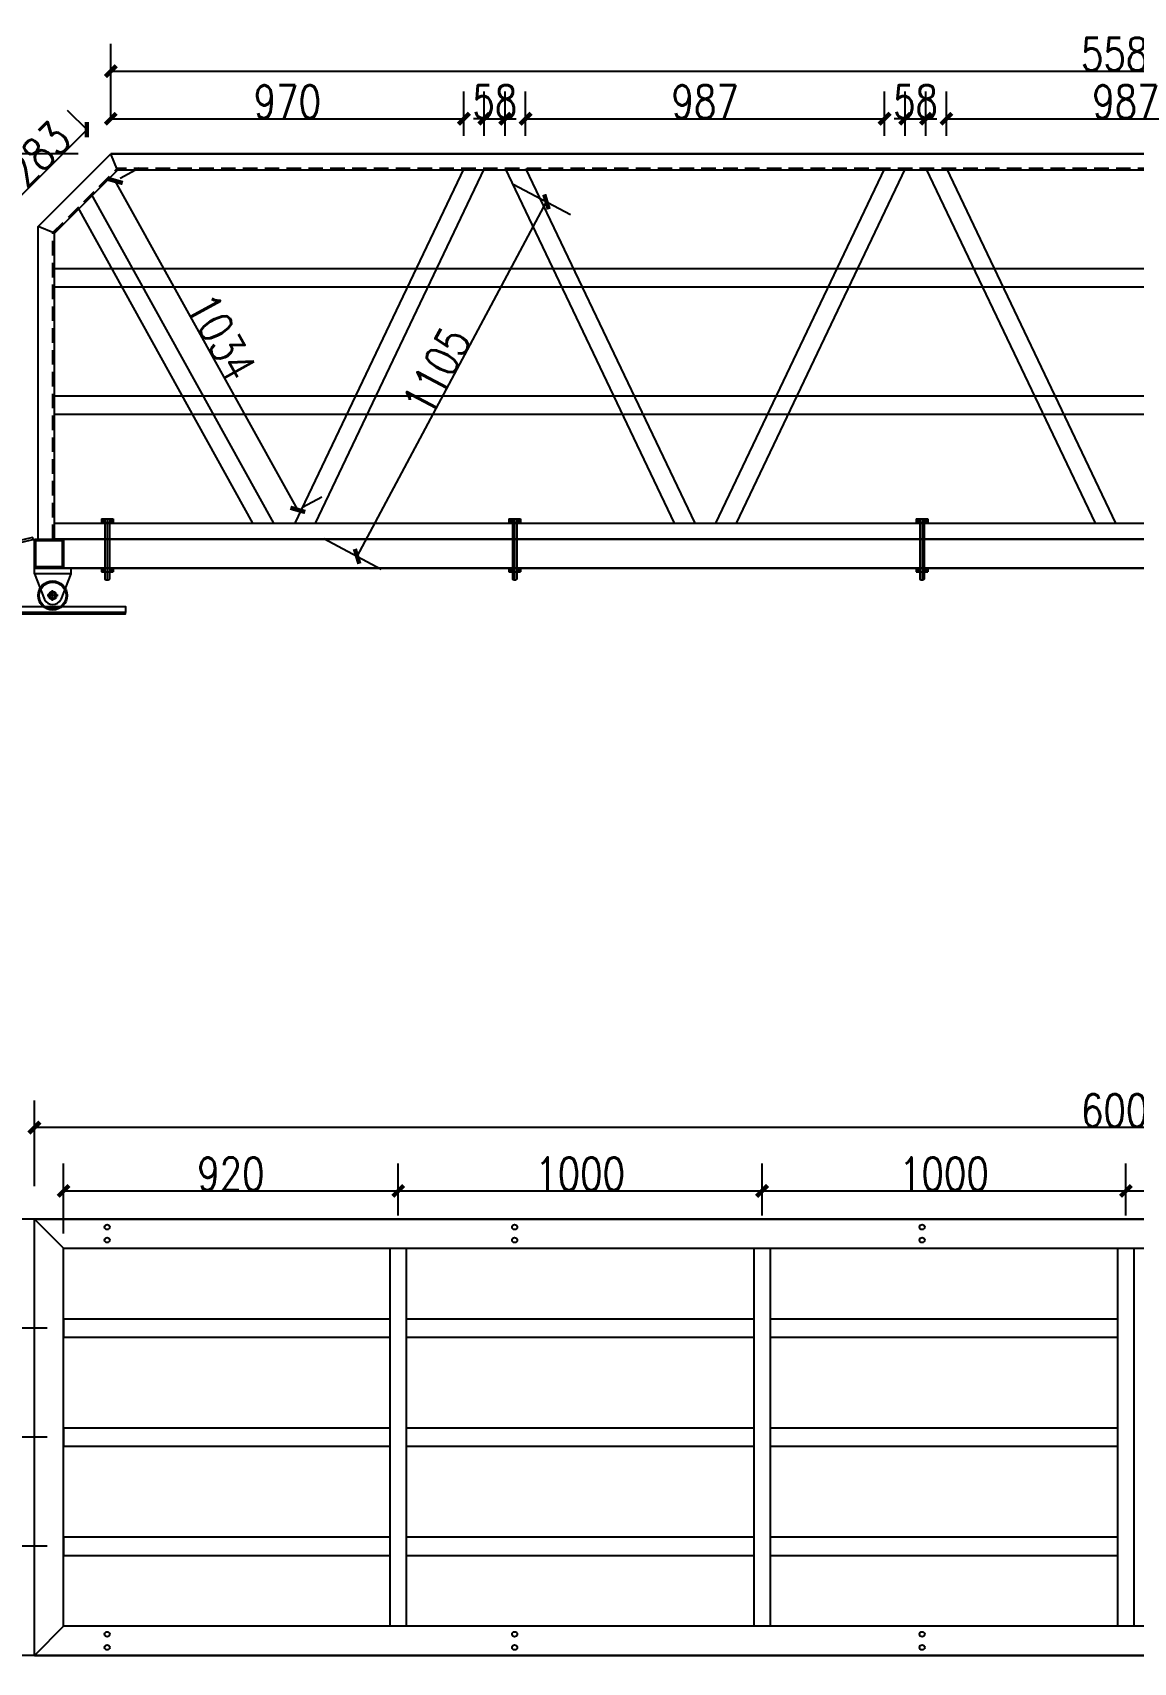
# Model space of a CAD drawing. Header units: millimetres. Extents: x 20612 to 158249, y -13511 to 156976.
# Drawn here: x 146718 to 149743, y 42519 to 47001 of the extents above; entities that cross this region are included whole.
import ezdxf

# ---------------------------------------------------------------- set-up
doc = ezdxf.new("R2010")
doc.units = ezdxf.units.MM
doc.header["$LTSCALE"] = 10
doc.linetypes.add('BLTA11-LD-L-4001_Plot Plan for Seawater Intake System_20140729$0$key plan$0${ Wide Dash }', pattern=[12, 4, -2, 4, -2])
doc.linetypes.add('CENTER2', pattern=[28.575, 19.05, -3.175, 3.175, -3.175])
doc.layers.add('W-STEEL_FRAME钢架', color=3, linetype='Continuous')
doc.styles.get("Standard").update_dxf_attribs({"font": 'simplex.shx', "width": 0.8, "bigfont": 'hztxt.shx'})
doc.styles.add('STANDARD_T3', font='simplex.shx', dxfattribs={"width": 0.7, "bigfont": 'hztxt.shx'})
doc.dimstyles.new('W&&15', dxfattribs={"dimtxt": 52.5, "dimasz": 15, "dimexe": 37.5, "dimexo": 45, "dimgap": 15, "dimtad": 1, "dimdec": 0, "dimzin": 0, "dimdsep": 46, "dimtxsty": 'STANDARD_T3', "dimcen": 0.09, "dimclrd": 1, "dimclre": 1, "dimclrt": 7, "dimazin": 2, "dimtfac": 1, "dimtdec": 0, "dimtix": 1, "dimtmove": 2, "dimatfit": 3, "dimfxl": 100, "dimtolj": 1, "dimtzin": 0, "dimarcsym": 0})
doc.dimstyles.new('W__30', dxfattribs={"dimtxt": 90, "dimasz": 30, "dimexe": 75, "dimexo": 90, "dimgap": 2, "dimtad": 1, "dimdec": 0, "dimzin": 0, "dimdsep": 46, "dimtxsty": 'Standard', "dimblk": 'ARCHTICK', "dimcen": 0.09, "dimclrd": 1, "dimclre": 1, "dimclrt": 2, "dimadec": 0, "dimazin": 0, "dimtfac": 1, "dimtdec": 0, "dimtix": 1, "dimtmove": 2, "dimatfit": 3, "dimldrblk": 'ARCHTICK', "dimfxl": 1, "dimtolj": 1, "dimtzin": 0, "dimarcsym": 0})

# ---------------------------------------------------------------- blocks, each defined once
blk = doc.blocks.new('滚轮支架 -left')
for p, q in [((-50, 10), (-22.4, 81)), ((50, 10), (22.4, 81))]:
    blk.add_line(p, q)
at = {"color": 3, "linetype": 'CENTER2'}
for p, q in [((-15, 70), (15, 70)), ((0, 85), (0, 55))]:
    blk.add_line(p, q, dxfattribs=at)
blk.add_lwpolyline([(-50, 10), (50, 10), (50, -5), (-50, -5)], close=True)
blk.add_circle((0, 70), 11)
blk.add_arc((0, 70), 25, 26.1956, 153.8044)
blk = doc.blocks.new('滚轮')
for radius in [40, 37, 9, 8]:
    blk.add_circle((0, 0), radius)
blk = doc.blocks.new('_ArchTick')
at = {"color": 0, "linetype": 'ByBlock', "const_width": 0.4}
blk.add_lwpolyline([(-0.5, -0.5), (0.5, 0.5)], dxfattribs=at)
blk = doc.blocks.new('*D155')
at = {"layer": 'Defpoints', "color": 0, "transparency": 16777216}
for p in [(146591.1, 46468), (146732.8, 46468), (146732.8, 45608)]:
    blk.add_point(p, dxfattribs=at)
at = {"layer": 'W-STEEL_FRAME钢架', "color": 1, "lineweight": -2, "transparency": 16777216}
for p, q in [((146642.8, 46468), (146516.1, 46468)), ((146591.1, 45608), (146591.1, 46468)), ((146642.8, 45608), (146516.1, 45608))]:
    blk.add_line(p, q, dxfattribs=at)
at = {"layer": 'W-STEEL_FRAME钢架', "color": 1, "lineweight": -2, "transparency": 16777216, "xscale": 30, "yscale": 30, "zscale": 30}
for p, rotation in [((146591.1, 46468), 90), ((146591.1, 45608), 270)]:
    blk.add_blockref('_ArchTick', p, dxfattribs=dict(at, rotation=rotation))
at = {"layer": 'W-STEEL_FRAME钢架', "color": 7, "transparency": 16777216, "insert": (146544.1, 46038), "char_height": 90, "attachment_point": 5, "rotation": 90}
blk.add_mtext('\\A1;860', dxfattribs=at)
blk = doc.blocks.new('*D156')
at = {"layer": 'Defpoints', "color": 0, "transparency": 16777216}
for p in [(146867, 46733.9), (146932.8, 46668), (146732.8, 46468)]:
    blk.add_point(p, dxfattribs=at)
at = {"layer": 'W-STEEL_FRAME钢架', "color": 1, "lineweight": -2, "transparency": 16777216}
for p, q in [((146869.2, 46731.7), (146814, 46786.9)), ((146667, 46533.9), (146867, 46733.9)), ((146669.2, 46531.7), (146614, 46586.9))]:
    blk.add_line(p, q, dxfattribs=at)
at = {"layer": 'W-STEEL_FRAME钢架', "color": 1, "lineweight": -2, "transparency": 16777216, "xscale": 30, "yscale": 30, "zscale": 30}
for p, rotation in [((146867, 46733.9), 45), ((146667, 46533.9), 225)]:
    blk.add_blockref('_ArchTick', p, dxfattribs=dict(at, rotation=rotation))
at = {"layer": 'W-STEEL_FRAME钢架', "color": 7, "transparency": 16777216, "insert": (146733.8, 46667.1), "char_height": 90, "attachment_point": 5, "rotation": 45}
blk.add_mtext('\\A1;283', dxfattribs=at)
blk = doc.blocks.new('*D134')
at = {"layer": 'Defpoints', "color": 0, "transparency": 16777216}
for p in [(152512.8, 46895), (146932.8, 46668), (152512.8, 46668)]:
    blk.add_point(p, dxfattribs=at)
at = {"layer": 'W-STEEL_FRAME钢架', "color": 1, "lineweight": -2, "transparency": 16777216}
for p, q in [((146932.8, 46758), (146932.8, 46970)), ((152512.8, 46758), (152512.8, 46970)), ((146932.8, 46895), (152512.8, 46895))]:
    blk.add_line(p, q, dxfattribs=at)
at = {"layer": 'W-STEEL_FRAME钢架', "color": 1, "lineweight": -2, "transparency": 16777216, "xscale": 30, "yscale": 30, "zscale": 30, "rotation": 180}
blk.add_blockref('_ArchTick', (146932.8, 46895), dxfattribs=at)
at = {"layer": 'W-STEEL_FRAME钢架', "color": 1, "lineweight": -2, "transparency": 16777216, "xscale": 30, "yscale": 30, "zscale": 30}
blk.add_blockref('_ArchTick', (152512.8, 46895), dxfattribs=at)
at = {"layer": 'W-STEEL_FRAME钢架', "color": 7, "transparency": 16777216, "insert": (149722.8, 46942), "char_height": 90, "attachment_point": 5}
blk.add_mtext('\\A1;5580', dxfattribs=at)
blk = doc.blocks.new('*D158')
at = {"layer": 'Defpoints', "color": 0, "transparency": 16777216}
for p in [(146932.8, 46668), (146464.8, 45528), (146722.8, 45528)]:
    blk.add_point(p, dxfattribs=at)
at = {"layer": 'W-STEEL_FRAME钢架', "color": 1, "lineweight": -2, "transparency": 16777216}
for p, q in [((146842.8, 46668), (146389.8, 46668)), ((146464.8, 46668), (146464.8, 45528)), ((146632.8, 45528), (146389.8, 45528))]:
    blk.add_line(p, q, dxfattribs=at)
at = {"layer": 'W-STEEL_FRAME钢架', "color": 1, "lineweight": -2, "transparency": 16777216, "xscale": 30, "yscale": 30, "zscale": 30}
for p, rotation in [((146464.8, 46668), 90), ((146464.8, 45528), 270)]:
    blk.add_blockref('_ArchTick', p, dxfattribs=dict(at, rotation=rotation))
at = {"layer": 'W-STEEL_FRAME钢架', "color": 7, "transparency": 16777216, "insert": (146417.8, 46098), "char_height": 90, "attachment_point": 5, "rotation": 90}
blk.add_mtext('\\A1;1140', dxfattribs=at)
blk = doc.blocks.new('*D166')
at = {"layer": 'Defpoints', "color": 0, "transparency": 16777216}
for p in [(147903.3, 46764.2), (146932.8, 46668), (147903.3, 46627)]:
    blk.add_point(p, dxfattribs=at)
at = {"layer": 'W-STEEL_FRAME钢架', "color": 1, "lineweight": -2, "transparency": 16777216}
for p, q in [((146932.8, 46758), (146932.8, 46839.2)), ((147903.3, 46717), (147903.3, 46839.2)), ((146932.8, 46764.2), (147903.3, 46764.2))]:
    blk.add_line(p, q, dxfattribs=at)
at = {"layer": 'W-STEEL_FRAME钢架', "color": 1, "lineweight": -2, "transparency": 16777216, "xscale": 30, "yscale": 30, "zscale": 30, "rotation": 180}
blk.add_blockref('_ArchTick', (146932.8, 46764.2), dxfattribs=at)
at = {"layer": 'W-STEEL_FRAME钢架', "color": 1, "lineweight": -2, "transparency": 16777216, "xscale": 30, "yscale": 30, "zscale": 30}
blk.add_blockref('_ArchTick', (147903.3, 46764.2), dxfattribs=at)
at = {"layer": 'W-STEEL_FRAME钢架', "color": 7, "transparency": 16777216, "insert": (147418.1, 46811.2), "char_height": 90, "attachment_point": 5}
blk.add_mtext('\\A1;970', dxfattribs=at)
blk = doc.blocks.new('*D142')
at = {"layer": 'Defpoints', "color": 0, "transparency": 16777216}
for p in [(148016.9, 46764.2), (147959.4, 46627), (148016.9, 46627)]:
    blk.add_point(p, dxfattribs=at)
at = {"layer": 'W-STEEL_FRAME钢架', "color": 1, "lineweight": -2, "transparency": 16777216}
for p, q in [((147959.4, 46717), (147959.4, 46839.2)), ((148016.9, 46717), (148016.9, 46839.2)), ((147959.4, 46764.2), (147929.4, 46764.2)), ((147959.4, 46764.2), (148016.9, 46764.2)), ((148016.9, 46764.2), (148046.9, 46764.2))]:
    blk.add_line(p, q, dxfattribs=at)
at = {"layer": 'W-STEEL_FRAME钢架', "color": 1, "lineweight": -2, "transparency": 16777216, "xscale": 30, "yscale": 30, "zscale": 30}
blk.add_blockref('_ArchTick', (147959.4, 46764.2), dxfattribs=at)
at = {"layer": 'W-STEEL_FRAME钢架', "color": 1, "lineweight": -2, "transparency": 16777216, "xscale": 30, "yscale": 30, "zscale": 30, "rotation": 180}
blk.add_blockref('_ArchTick', (148016.9, 46764.2), dxfattribs=at)
at = {"layer": 'W-STEEL_FRAME钢架', "color": 7, "transparency": 16777216, "insert": (147988.2, 46811.2), "char_height": 90, "attachment_point": 5}
blk.add_mtext('\\A1;58', dxfattribs=at)
blk = doc.blocks.new('*D167')
at = {"layer": 'Defpoints', "color": 0, "transparency": 16777216}
for p in [(149059.7, 46764.2), (148073, 46627), (149059.7, 46627)]:
    blk.add_point(p, dxfattribs=at)
at = {"layer": 'W-STEEL_FRAME钢架', "color": 1, "lineweight": -2, "transparency": 16777216}
for p, q in [((148073, 46717), (148073, 46839.2)), ((149059.7, 46717), (149059.7, 46839.2)), ((148073, 46764.2), (149059.7, 46764.2))]:
    blk.add_line(p, q, dxfattribs=at)
at = {"layer": 'W-STEEL_FRAME钢架', "color": 1, "lineweight": -2, "transparency": 16777216, "xscale": 30, "yscale": 30, "zscale": 30, "rotation": 180}
blk.add_blockref('_ArchTick', (148073, 46764.2), dxfattribs=at)
at = {"layer": 'W-STEEL_FRAME钢架', "color": 1, "lineweight": -2, "transparency": 16777216, "xscale": 30, "yscale": 30, "zscale": 30}
blk.add_blockref('_ArchTick', (149059.7, 46764.2), dxfattribs=at)
at = {"layer": 'W-STEEL_FRAME钢架', "color": 7, "transparency": 16777216, "insert": (148566.4, 46811.2), "char_height": 90, "attachment_point": 5}
blk.add_mtext('\\A1;987', dxfattribs=at)
blk = doc.blocks.new('*D143')
at = {"layer": 'Defpoints', "color": 0, "transparency": 16777216}
for p in [(149173.4, 46764.2), (149115.8, 46627), (149173.4, 46627)]:
    blk.add_point(p, dxfattribs=at)
at = {"layer": 'W-STEEL_FRAME钢架', "color": 1, "lineweight": -2, "transparency": 16777216}
for p, q in [((149115.8, 46717), (149115.8, 46839.2)), ((149173.4, 46717), (149173.4, 46839.2)), ((149115.8, 46764.2), (149085.8, 46764.2)), ((149115.8, 46764.2), (149173.4, 46764.2)), ((149173.4, 46764.2), (149203.4, 46764.2))]:
    blk.add_line(p, q, dxfattribs=at)
at = {"layer": 'W-STEEL_FRAME钢架', "color": 1, "lineweight": -2, "transparency": 16777216, "xscale": 30, "yscale": 30, "zscale": 30}
blk.add_blockref('_ArchTick', (149115.8, 46764.2), dxfattribs=at)
at = {"layer": 'W-STEEL_FRAME钢架', "color": 1, "lineweight": -2, "transparency": 16777216, "xscale": 30, "yscale": 30, "zscale": 30, "rotation": 180}
blk.add_blockref('_ArchTick', (149173.4, 46764.2), dxfattribs=at)
at = {"layer": 'W-STEEL_FRAME钢架', "color": 7, "transparency": 16777216, "insert": (149144.6, 46811.2), "char_height": 90, "attachment_point": 5}
blk.add_mtext('\\A1;58', dxfattribs=at)
blk = doc.blocks.new('*D168')
at = {"layer": 'Defpoints', "color": 0, "transparency": 16777216}
for p in [(150216.2, 46764.2), (149229.5, 46627), (150216.2, 46627)]:
    blk.add_point(p, dxfattribs=at)
at = {"layer": 'W-STEEL_FRAME钢架', "color": 1, "lineweight": -2, "transparency": 16777216}
for p, q in [((149229.5, 46717), (149229.5, 46839.2)), ((150216.2, 46717), (150216.2, 46839.2)), ((149229.5, 46764.2), (150216.2, 46764.2))]:
    blk.add_line(p, q, dxfattribs=at)
at = {"layer": 'W-STEEL_FRAME钢架', "color": 1, "lineweight": -2, "transparency": 16777216, "xscale": 30, "yscale": 30, "zscale": 30, "rotation": 180}
blk.add_blockref('_ArchTick', (149229.5, 46764.2), dxfattribs=at)
at = {"layer": 'W-STEEL_FRAME钢架', "color": 1, "lineweight": -2, "transparency": 16777216, "xscale": 30, "yscale": 30, "zscale": 30}
blk.add_blockref('_ArchTick', (150216.2, 46764.2), dxfattribs=at)
at = {"layer": 'W-STEEL_FRAME钢架', "color": 7, "transparency": 16777216, "insert": (149722.8, 46811.2), "char_height": 90, "attachment_point": 5}
blk.add_mtext('\\A1;987', dxfattribs=at)
blk = doc.blocks.new('*D171')
at = {"layer": 'Defpoints', "color": 0, "transparency": 16777216}
for p in [(146945.2, 46593.1), (146879.5, 46556.7), (147381.1, 45652)]:
    blk.add_point(p, dxfattribs=at)
at = {"layer": 'W-STEEL_FRAME钢架', "color": 1, "lineweight": -2, "transparency": 16777216}
for p, q in [((146958.2, 46600.3), (147010.8, 46629.5)), ((147446.8, 45688.5), (146945.2, 46593.1)), ((147459.8, 45695.7), (147512.4, 45724.8))]:
    blk.add_line(p, q, dxfattribs=at)
at = {"layer": 'W-STEEL_FRAME钢架', "color": 1, "lineweight": -2, "transparency": 16777216, "xscale": 30, "yscale": 30, "zscale": 30}
for p, rotation in [((146945.2, 46593.1), 119.0063478022561), ((147446.8, 45688.5), 299.0063478022561)]:
    blk.add_blockref('_ArchTick', p, dxfattribs=dict(at, rotation=rotation))
at = {"layer": 'W-STEEL_FRAME钢架', "color": 7, "transparency": 16777216, "insert": (147237.2, 46163.6), "char_height": 90, "attachment_point": 5, "rotation": 299.0063}
blk.add_mtext('\\A1;1034', dxfattribs=at)
blk = doc.blocks.new('*D172')
at = {"layer": 'Defpoints', "color": 0, "transparency": 16777216}
for p in [(147959.4, 46627), (148130.3, 46535.7), (147438.7, 45652)]:
    blk.add_point(p, dxfattribs=at)
at = {"layer": 'W-STEEL_FRAME钢架', "color": 1, "lineweight": -2, "transparency": 16777216}
for p, q in [((148038.7, 46584.6), (148196.5, 46500.4)), ((147609.7, 45560.7), (148130.3, 46535.7)), ((147518.1, 45609.6), (147675.8, 45525.4))]:
    blk.add_line(p, q, dxfattribs=at)
at = {"layer": 'W-STEEL_FRAME钢架', "color": 1, "lineweight": -2, "transparency": 16777216, "xscale": 30, "yscale": 30, "zscale": 30}
for p, rotation in [((148130.3, 46535.7), 61.89816093349705), ((147609.7, 45560.7), 241.8981609334971)]:
    blk.add_blockref('_ArchTick', p, dxfattribs=dict(at, rotation=rotation))
at = {"layer": 'W-STEEL_FRAME钢架', "color": 7, "transparency": 16777216, "insert": (147828.5, 46070.4), "char_height": 90, "attachment_point": 5, "rotation": 61.8982}
blk.add_mtext('\\A1;1105', dxfattribs=at)
blk = doc.blocks.new('*D149')
at = {"layer": 'Defpoints', "color": 0, "transparency": 16777216}
for p in [(147722.8, 43815.7), (147722.8, 43658.4), (146802.8, 43608.4)]:
    blk.add_point(p, dxfattribs=at)
at = {"layer": 'W-STEEL_FRAME钢架', "color": 1, "lineweight": -2, "transparency": 16777216}
for p, q in [((146802.8, 43698.4), (146802.8, 43890.7)), ((147722.8, 43748.4), (147722.8, 43890.7)), ((146802.8, 43815.7), (147722.8, 43815.7))]:
    blk.add_line(p, q, dxfattribs=at)
at = {"layer": 'W-STEEL_FRAME钢架', "color": 1, "lineweight": -2, "transparency": 16777216, "xscale": 30, "yscale": 30, "zscale": 30, "rotation": 180}
blk.add_blockref('_ArchTick', (146802.8, 43815.7), dxfattribs=at)
at = {"layer": 'W-STEEL_FRAME钢架', "color": 1, "lineweight": -2, "transparency": 16777216, "xscale": 30, "yscale": 30, "zscale": 30}
blk.add_blockref('_ArchTick', (147722.8, 43815.7), dxfattribs=at)
at = {"layer": 'W-STEEL_FRAME钢架', "color": 7, "transparency": 16777216, "insert": (147262.8, 43862.7), "char_height": 90, "attachment_point": 5}
blk.add_mtext('\\A1;920', dxfattribs=at)
blk = doc.blocks.new('*D150')
at = {"layer": 'Defpoints', "color": 0, "transparency": 16777216}
for p in [(148722.8, 43815.7), (147722.8, 43658.4), (148722.8, 43658.4)]:
    blk.add_point(p, dxfattribs=at)
at = {"layer": 'W-STEEL_FRAME钢架', "color": 1, "lineweight": -2, "transparency": 16777216}
for p, q in [((147722.8, 43748.4), (147722.8, 43890.7)), ((148722.8, 43748.4), (148722.8, 43890.7)), ((147722.8, 43815.7), (148722.8, 43815.7))]:
    blk.add_line(p, q, dxfattribs=at)
at = {"layer": 'W-STEEL_FRAME钢架', "color": 1, "lineweight": -2, "transparency": 16777216, "xscale": 30, "yscale": 30, "zscale": 30, "rotation": 180}
blk.add_blockref('_ArchTick', (147722.8, 43815.7), dxfattribs=at)
at = {"layer": 'W-STEEL_FRAME钢架', "color": 1, "lineweight": -2, "transparency": 16777216, "xscale": 30, "yscale": 30, "zscale": 30}
blk.add_blockref('_ArchTick', (148722.8, 43815.7), dxfattribs=at)
at = {"layer": 'W-STEEL_FRAME钢架', "color": 7, "transparency": 16777216, "insert": (148222.8, 43862.7), "char_height": 90, "attachment_point": 5}
blk.add_mtext('\\A1;1000', dxfattribs=at)
blk = doc.blocks.new('*D151')
at = {"layer": 'Defpoints', "color": 0, "transparency": 16777216}
for p in [(149722.8, 43815.7), (148722.8, 43658.4), (149722.8, 43658.4)]:
    blk.add_point(p, dxfattribs=at)
at = {"layer": 'W-STEEL_FRAME钢架', "color": 1, "lineweight": -2, "transparency": 16777216}
for p, q in [((148722.8, 43748.4), (148722.8, 43890.7)), ((149722.8, 43748.4), (149722.8, 43890.7)), ((148722.8, 43815.7), (149722.8, 43815.7))]:
    blk.add_line(p, q, dxfattribs=at)
at = {"layer": 'W-STEEL_FRAME钢架', "color": 1, "lineweight": -2, "transparency": 16777216, "xscale": 30, "yscale": 30, "zscale": 30, "rotation": 180}
blk.add_blockref('_ArchTick', (148722.8, 43815.7), dxfattribs=at)
at = {"layer": 'W-STEEL_FRAME钢架', "color": 1, "lineweight": -2, "transparency": 16777216, "xscale": 30, "yscale": 30, "zscale": 30}
blk.add_blockref('_ArchTick', (149722.8, 43815.7), dxfattribs=at)
at = {"layer": 'W-STEEL_FRAME钢架', "color": 7, "transparency": 16777216, "insert": (149222.8, 43862.7), "char_height": 90, "attachment_point": 5}
blk.add_mtext('\\A1;1000', dxfattribs=at)
blk = doc.blocks.new('*D152')
at = {"layer": 'Defpoints', "color": 0, "transparency": 16777216}
for p in [(150722.8, 43815.7), (149722.8, 43658.4), (150722.8, 43658.4)]:
    blk.add_point(p, dxfattribs=at)
at = {"layer": 'W-STEEL_FRAME钢架', "color": 1, "lineweight": -2, "transparency": 16777216}
for p, q in [((149722.8, 43748.4), (149722.8, 43890.7)), ((150722.8, 43748.4), (150722.8, 43890.7)), ((149722.8, 43815.7), (150722.8, 43815.7))]:
    blk.add_line(p, q, dxfattribs=at)
at = {"layer": 'W-STEEL_FRAME钢架', "color": 1, "lineweight": -2, "transparency": 16777216, "xscale": 30, "yscale": 30, "zscale": 30, "rotation": 180}
blk.add_blockref('_ArchTick', (149722.8, 43815.7), dxfattribs=at)
at = {"layer": 'W-STEEL_FRAME钢架', "color": 1, "lineweight": -2, "transparency": 16777216, "xscale": 30, "yscale": 30, "zscale": 30}
blk.add_blockref('_ArchTick', (150722.8, 43815.7), dxfattribs=at)
at = {"layer": 'W-STEEL_FRAME钢架', "color": 7, "transparency": 16777216, "insert": (150222.8, 43862.7), "char_height": 90, "attachment_point": 5}
blk.add_mtext('\\A1;1000', dxfattribs=at)
blk = doc.blocks.new('*D173')
at = {"layer": 'Defpoints', "color": 0, "transparency": 16777216}
for p in [(146722.8, 43989.8), (146722.8, 43738.4), (152722.8, 43738.4)]:
    blk.add_point(p, dxfattribs=at)
at = {"layer": 'W-STEEL_FRAME钢架', "color": 1, "lineweight": -2, "transparency": 16777216}
for p, q in [((146722.8, 43828.4), (146722.8, 44064.8)), ((152722.8, 43828.4), (152722.8, 44064.8)), ((152722.8, 43989.8), (146722.8, 43989.8))]:
    blk.add_line(p, q, dxfattribs=at)
at = {"layer": 'W-STEEL_FRAME钢架', "color": 1, "lineweight": -2, "transparency": 16777216, "xscale": 30, "yscale": 30, "zscale": 30, "rotation": 180}
blk.add_blockref('_ArchTick', (146722.8, 43989.8), dxfattribs=at)
at = {"layer": 'W-STEEL_FRAME钢架', "color": 1, "lineweight": -2, "transparency": 16777216, "xscale": 30, "yscale": 30, "zscale": 30}
blk.add_blockref('_ArchTick', (152722.8, 43989.8), dxfattribs=at)
at = {"layer": 'W-STEEL_FRAME钢架', "color": 7, "transparency": 16777216, "insert": (149722.8, 44036.8), "char_height": 90, "attachment_point": 5}
blk.add_mtext('\\A1;6000', dxfattribs=at)
blk = doc.blocks.new('*D159')
at = {"color": 1, "lineweight": -2, "transparency": 16777216}
for p, q in [((146757.8, 43738.4), (146572.3, 43738.4)), ((146609.8, 43723.4), (146609.8, 43453.4)), ((146757.8, 43438.4), (146572.3, 43438.4))]:
    blk.add_line(p, q, dxfattribs=at)
at = {"color": 1, "transparency": 16777216}
for points in [[(146607.3, 43723.4), (146612.3, 43723.4), (146609.8, 43738.4)], [(146607.3, 43453.4), (146612.3, 43453.4), (146609.8, 43438.4)]]:
    blk.add_solid(points, dxfattribs=at)
at = {"layer": 'Defpoints', "color": 0, "transparency": 16777216}
for p in [(146802.8, 43738.4), (146609.8, 43438.4), (146802.8, 43438.4)]:
    blk.add_point(p, dxfattribs=at)
at = {"color": 7, "transparency": 16777216, "insert": (146568.5, 43588.4), "char_height": 52.5, "attachment_point": 5, "rotation": 90, "style": 'STANDARD_T3'}
blk.add_mtext('\\A1;300', dxfattribs=at)
blk = doc.blocks.new('*D160')
at = {"color": 1, "lineweight": -2, "transparency": 16777216}
for p, q in [((146757.8, 43438.4), (146572.3, 43438.4)), ((146609.8, 43423.4), (146609.8, 43153.4)), ((146757.8, 43138.4), (146572.3, 43138.4))]:
    blk.add_line(p, q, dxfattribs=at)
at = {"color": 1, "transparency": 16777216}
for points in [[(146607.3, 43423.4), (146612.3, 43423.4), (146609.8, 43438.4)], [(146607.3, 43153.4), (146612.3, 43153.4), (146609.8, 43138.4)]]:
    blk.add_solid(points, dxfattribs=at)
at = {"layer": 'Defpoints', "color": 0, "transparency": 16777216}
for p in [(146802.8, 43438.4), (146609.8, 43138.4), (146802.8, 43138.4)]:
    blk.add_point(p, dxfattribs=at)
at = {"color": 7, "transparency": 16777216, "insert": (146568.5, 43288.4), "char_height": 52.5, "attachment_point": 5, "rotation": 90, "style": 'STANDARD_T3'}
blk.add_mtext('\\A1;300', dxfattribs=at)
blk = doc.blocks.new('*D136')
at = {"color": 1, "lineweight": -2, "transparency": 16777216}
for p, q in [((146757.8, 42838.4), (146572.3, 42838.4)), ((146609.8, 42823.4), (146609.8, 42553.4)), ((146757.8, 42538.4), (146572.3, 42538.4))]:
    blk.add_line(p, q, dxfattribs=at)
at = {"color": 1, "transparency": 16777216}
for points in [[(146607.3, 42823.4), (146612.3, 42823.4), (146609.8, 42838.4)], [(146607.3, 42553.4), (146612.3, 42553.4), (146609.8, 42538.4)]]:
    blk.add_solid(points, dxfattribs=at)
at = {"layer": 'Defpoints', "color": 0, "transparency": 16777216}
for p in [(146802.8, 42838.4), (146609.8, 42538.4), (146802.8, 42538.4)]:
    blk.add_point(p, dxfattribs=at)
at = {"color": 7, "transparency": 16777216, "insert": (146568.5, 42688.4), "char_height": 52.5, "attachment_point": 5, "rotation": 90, "style": 'STANDARD_T3'}
blk.add_mtext('\\A1;300', dxfattribs=at)
blk = doc.blocks.new('*D161')
at = {"layer": 'Defpoints', "color": 0, "transparency": 16777216}
for p in [(146722.8, 43738.4), (146458, 42538.4), (146722.8, 42538.4)]:
    blk.add_point(p, dxfattribs=at)
at = {"layer": 'W-STEEL_FRAME钢架', "color": 1, "lineweight": -2, "transparency": 16777216}
for p, q in [((146632.8, 43738.4), (146383, 43738.4)), ((146458, 43738.4), (146458, 42538.4)), ((146632.8, 42538.4), (146383, 42538.4))]:
    blk.add_line(p, q, dxfattribs=at)
at = {"layer": 'W-STEEL_FRAME钢架', "color": 1, "lineweight": -2, "transparency": 16777216, "xscale": 30, "yscale": 30, "zscale": 30}
for p, rotation in [((146458, 43738.4), 90), ((146458, 42538.4), 270)]:
    blk.add_blockref('_ArchTick', p, dxfattribs=dict(at, rotation=rotation))
at = {"layer": 'W-STEEL_FRAME钢架', "color": 7, "transparency": 16777216, "insert": (146411, 43138.4), "char_height": 90, "attachment_point": 5, "rotation": 90}
blk.add_mtext('\\A1;1200', dxfattribs=at)
blk = doc.blocks.new('*U123')
blk.add_lwpolyline([(22, -520), (-22, -520), (-22, 520), (22, 520), (22, -520)])
blk = doc.blocks.new('*U124')
at = {"color": 0, "linetype": 'ByBlock', "lineweight": -2, "transparency": 16777216}
for p in [(0, 0), (1000, 0), (2000, 0), (3000, 0), (4000, 0)]:
    blk.add_blockref('*U123', p, dxfattribs=at)
blk = doc.blocks.new('*U746')
blk.add_lwpolyline([(-449, -25), (449, -25), (449, 25), (-449, 25)], close=True)
blk = doc.blocks.new('*U747')
at = {"color": 0, "linetype": 'ByBlock', "lineweight": -2, "transparency": 16777216}
for p in [(0, 0), (0, -300), (0, -600)]:
    blk.add_blockref('*U746', p, dxfattribs=at)
blk = doc.blocks.new('*D748')
at = {"color": 1, "lineweight": -2, "transparency": 16777216}
for p, q in [((146757.8, 43138.4), (146572.3, 43138.4)), ((146609.8, 43123.4), (146609.8, 42853.4)), ((146757.8, 42838.4), (146572.3, 42838.4))]:
    blk.add_line(p, q, dxfattribs=at)
at = {"color": 1, "transparency": 16777216}
for points in [[(146607.3, 43123.4), (146612.3, 43123.4), (146609.8, 43138.4)], [(146607.3, 42853.4), (146612.3, 42853.4), (146609.8, 42838.4)]]:
    blk.add_solid(points, dxfattribs=at)
at = {"layer": 'Defpoints', "color": 0, "transparency": 16777216}
for p in [(146802.8, 43138.4), (146609.8, 42838.4), (146802.8, 42838.4)]:
    blk.add_point(p, dxfattribs=at)
at = {"color": 7, "transparency": 16777216, "insert": (146568.5, 42988.4), "char_height": 52.5, "attachment_point": 5, "rotation": 90, "style": 'STANDARD_T3'}
blk.add_mtext('\\A1;300', dxfattribs=at)
blk = doc.blocks.new('*U749')
blk.add_lwpolyline([(-478, -25), (478, -25), (478, 25), (-478, 25)], close=True)
blk = doc.blocks.new('*U750')
at = {"color": 0, "linetype": 'ByBlock', "lineweight": -2, "transparency": 16777216}
for p in [(0, 0), (0, -300), (0, -600)]:
    blk.add_blockref('*U749', p, dxfattribs=at)
blk = doc.blocks.new('*U751')
blk.add_lwpolyline([(-478, -25), (478, -25), (478, 25), (-478, 25)], close=True)
blk = doc.blocks.new('*U752')
at = {"color": 0, "linetype": 'ByBlock', "lineweight": -2, "transparency": 16777216}
for p in [(0, 0), (0, -300), (0, -600)]:
    blk.add_blockref('*U751', p, dxfattribs=at)

msp = doc.modelspace()

# ---------------------------------------------------------------- linework, layer by layer
at = {"color": 4}
for p, q in [((146732.8, 46468), (146932.8, 46668)), ((146932.8, 46668), (152512.8, 46668)), ((152512.8, 46668), (146932.8, 46668)), ((146951.5, 46623), (146932.8, 46668)), ((146777.8, 46449.4), (146951.5, 46623)), ((152494.2, 46623), (146951.5, 46623)), ((146732.8, 45608), (146732.8, 46468)), ((146777.8, 46449.4), (146732.8, 46468)), ((146777.8, 45608), (146777.8, 46449.4))]:
    msp.add_line(p, q, dxfattribs=at)
at = {"color": 8, "linetype": 'BLTA11-LD-L-4001_Plot Plan for Seawater Intake System_20140729$0$key plan$0${ Wide Dash }'}
for p, q in [((146773.8, 46451), (146949.8, 46627)), ((152495.9, 46627), (146949.8, 46627)), ((146773.8, 45608), (146773.8, 46451))]:
    msp.add_line(p, q, dxfattribs=at)
at = {"color": 0}
for p, q in [((147903.3, 46627), (147438.7, 45652)), ((147959.4, 46627), (147494.8, 45652)), ((148016.9, 46627), (148481.5, 45652)), ((148073, 46627), (148537.6, 45652)), ((149059.7, 46627), (148595.2, 45652)), ((149115.8, 46627), (148651.3, 45652)), ((149173.4, 46627), (149638, 45652)), ((149229.5, 46627), (149694.1, 45652)), ((147381.1, 45652), (146879.5, 46556.7)), ((147323, 45652), (146843, 46520.2)), ((146778.7, 46352), (152667.8, 46352)), ((146778.7, 46302), (152667.8, 46302)), ((146777.8, 46002), (152667.8, 46002)), ((146777.8, 45952), (152667.8, 45952)), ((147282, 45652), (147326.8, 45652)), ((147406.8, 45652), (147451.3, 45652))]:
    msp.add_line(p, q, dxfattribs=at)
at = {"color": 1}
for p, q in [((146906.8, 45664), (146906.8, 45654)), ((146906.8, 45664), (146938.8, 45664)), ((146906.8, 45654), (146938.8, 45654)), ((146906.8, 45652), (146938.8, 45652)), ((146911.8, 45664), (146911.8, 45654)), ((146916.8, 45664), (146916.8, 45498.4)), ((146922.8, 45664), (146922.8, 45498.4)), ((146928.8, 45664), (146928.8, 45498.4)), ((146933.8, 45664), (146933.8, 45654)), ((146938.8, 45664), (146938.8, 45654)), ((148026.8, 45664), (148026.8, 45654)), ((148026.8, 45664), (148058.8, 45664)), ((148026.8, 45654), (148058.8, 45654)), ((148026.8, 45652), (148058.8, 45652)), ((148031.8, 45664), (148031.8, 45654)), ((148036.8, 45664), (148036.8, 45498.4)), ((148042.8, 45664), (148042.8, 45498.4)), ((148048.8, 45664), (148048.8, 45498.4)), ((148053.8, 45664), (148053.8, 45654)), ((148058.8, 45664), (148058.8, 45654)), ((149146.8, 45664), (149146.8, 45654)), ((149146.8, 45664), (149178.8, 45664)), ((149146.8, 45654), (149178.8, 45654)), ((149146.8, 45652), (149178.8, 45652)), ((149151.8, 45664), (149151.8, 45654)), ((149156.8, 45664), (149156.8, 45498.4)), ((149162.8, 45664), (149162.8, 45498.4)), ((149168.8, 45664), (149168.8, 45498.4)), ((149173.8, 45664), (149173.8, 45654)), ((149178.8, 45664), (149178.8, 45654)), ((146722.8, 45608), (146722.8, 45608)), ((146906.8, 45528), (146906.8, 45518)), ((146906.8, 45528), (146938.8, 45528)), ((146906.8, 45518), (146938.8, 45518)), ((146911.8, 45528), (146911.8, 45518)), ((146919.8, 45495.4), (146916.8, 45498.4)), ((146925.8, 45495.4), (146919.8, 45495.4)), ((146928.8, 45498.4), (146925.8, 45495.4)), ((146933.8, 45528), (146933.8, 45518)), ((146938.8, 45528), (146938.8, 45518)), ((148026.8, 45528), (148026.8, 45518)), ((148026.8, 45528), (148058.8, 45528)), ((148026.8, 45518), (148058.8, 45518)), ((148031.8, 45528), (148031.8, 45518)), ((148039.8, 45495.4), (148036.8, 45498.4)), ((148045.8, 45495.4), (148039.8, 45495.4)), ((148048.8, 45498.4), (148045.8, 45495.4)), ((148053.8, 45528), (148053.8, 45518)), ((148058.8, 45528), (148058.8, 45518)), ((149146.8, 45528), (149146.8, 45518)), ((149146.8, 45528), (149178.8, 45528)), ((149146.8, 45518), (149178.8, 45518)), ((149151.8, 45528), (149151.8, 45518)), ((149159.8, 45495.4), (149156.8, 45498.4)), ((149165.8, 45495.4), (149159.8, 45495.4)), ((149168.8, 45498.4), (149165.8, 45495.4)), ((149173.8, 45528), (149173.8, 45518)), ((149178.8, 45528), (149178.8, 45518))]:
    msp.add_line(p, q, dxfattribs=at)
at = {"color": 3}
for p, q in [((146722.8, 45608), (152722.8, 45608)), ((146722.8, 45528), (146722.8, 45608)), ((146722.8, 45528), (152722.8, 45528)), ((146722.8, 43738.4), (152722.8, 43738.4)), ((146722.8, 42538.4), (146722.8, 43738.4)), ((146802.8, 43658.4), (146722.8, 43738.4)), ((152722.8, 43738.4), (146722.8, 43738.4)), ((146802.8, 43658.4), (152642.8, 43658.4)), ((146802.8, 42618.4), (146802.8, 43658.4)), ((146802.8, 43658.4), (152642.8, 43658.4)), ((146802.8, 42618.4), (146722.8, 42538.4)), ((152642.8, 42618.4), (146802.8, 42618.4)), ((152642.8, 42618.4), (146802.8, 42618.4)), ((152722.8, 42538.4), (146722.8, 42538.4)), ((146722.8, 42538.4), (152722.8, 42538.4))]:
    msp.add_line(p, q, dxfattribs=at)
at = {"color": 3, "lineweight": 5}
for p, q in [((146722.8, 45528), (146722.8, 45608)), ((146802.8, 45528), (146802.8, 45608))]:
    msp.add_line(p, q, dxfattribs=at)
at = {"color": 4}
msp.add_lwpolyline([(146777.8, 45652), (152667.8, 45652), (152667.8, 45608), (146777.8, 45608)], close=True, dxfattribs=at)
msp.add_lwpolyline([(145941.2, 45424.4), (145941.9, 45421.5, 0.414214), (145943.1, 45420.8), (146718.6, 45606.9, 0.416514), (146719.4, 45608.2), (146718.4, 45612, 0.411917), (146717.2, 45612.8), (145942.7, 45426.9)], format="xyb")
at = {"color": 3}
for points in [[(146722.8, 45608), (152722.8, 45608), (152722.8, 45528), (146722.8, 45528)], [(146722.8, 45608), (146802.8, 45608), (146802.8, 45528), (146722.8, 45528)], [(146726.8, 45604), (146798.8, 45604), (146798.8, 45532), (146726.8, 45532)]]:
    msp.add_lwpolyline(points, close=True, dxfattribs=at)
at = {"color": 3, "lineweight": 5}
for points in [[(146722.8, 45608), (146802.8, 45608), (146802.8, 45528), (146722.8, 45528)], [(146726.8, 45604), (146798.8, 45604), (146798.8, 45532), (146726.8, 45532)]]:
    msp.add_lwpolyline(points, close=True, dxfattribs=at)
for points in [[(146572.8, 45423), (146972.8, 45423), (146972.8, 45406.8), (146572.8, 45406.8)], [(146572.8, 45402.8), (146972.8, 45402.8), (146972.8, 45406.8), (146572.8, 45406.8)]]:
    msp.add_lwpolyline(points, close=True)
for centre in [(146922.8, 43716.4), (148042.8, 43716.4), (149162.8, 43716.4), (146922.8, 43680.4), (148042.8, 43680.4), (149162.8, 43680.4), (146922.8, 42596.4), (148042.8, 42596.4), (149162.8, 42596.4), (146922.8, 42560.4), (148042.8, 42560.4), (149162.8, 42560.4)]:
    msp.add_circle(centre, 7)

# ---------------------------------------------------------------- block references
at = {"rotation": 180}
msp.add_blockref('滚轮支架 -left', (146772.8, 45523), dxfattribs=at)
msp.add_blockref('滚轮支架 -left', (146772.8, 45523), dxfattribs=at)
for name, p in [('滚轮', (146772.8, 45453)), ('*U124', (147722.8, 43138.4)), ('*U747', (147251.8, 43438.4)), ('*U750', (148222.8, 43438.4)), ('*U752', (149222.8, 43438.4))]:
    msp.add_blockref(name, p)

# ---------------------------------------------------------------- dimensions: what is measured, and where the dimension line sits
at = {"color": 2}
for base, p1, p2, picture, middle in [((146609.8, 43438.4), (146802.8, 43738.4), (146802.8, 43438.4), '*D159', (146568.5, 43588.4)), ((146609.8, 43138.4), (146802.8, 43438.4), (146802.8, 43138.4), '*D160', (146568.5, 43288.4)), ((146609.8, 42838.4), (146802.8, 43138.4), (146802.8, 42838.4), '*D748', (146568.5, 42988.4)), ((146609.8, 42538.4), (146802.8, 42838.4), (146802.8, 42538.4), '*D136', (146568.5, 42688.4))]:
    dim = msp.add_linear_dim(base=base, p1=p1, p2=p2, angle=90, dimstyle='W&&15', dxfattribs=at)
    dim.commit()
    dim.dimension.update_dxf_attribs({"geometry": picture, "text_midpoint": middle})
at = {"layer": 'W-STEEL_FRAME钢架'}
for p1, p2, distance, picture, middle in [((146932.8, 46668), (152512.8, 46668), 227, '*D134', (149722.8, 46942)), ((146732.8, 46468), (146932.8, 46668), 93.1, '*D156', (146733.8, 46667.1)), ((147381.1, 45652), (146879.5, 46556.7), -75.1, '*D171', (147237.2, 46163.6)), ((147438.7, 45652), (147959.4, 46627), -193.8, '*D172', (147828.5, 46070.4))]:
    dim = msp.add_aligned_dim(p1=p1, p2=p2, distance=distance, dimstyle='W__30', override={"dimclrt": 7}, dxfattribs=at)
    dim.commit()
    dim.dimension.update_dxf_attribs({"geometry": picture, "text_midpoint": middle})
for base, p1, p2, picture, middle in [((147903.2843, 46764.153), (146932.847, 46668.0151), (147903.2843, 46627.0151), '*D166', (147418.0656, 46811.153)), ((148016.9489, 46764.153), (147959.3598, 46627.0151), (148016.9489, 46627.0151), '*D142', (147988.1543, 46811.153)), ((149059.7, 46764.2), (148073, 46627), (149059.7, 46627), '*D167', (148566.4, 46811.2)), ((149173.4, 46764.2), (149115.8, 46627), (149173.4, 46627), '*D143', (149144.6, 46811.2)), ((150216.2, 46764.2), (149229.5, 46627), (150216.2, 46627), '*D168', (149722.8, 46811.2)), ((146722.8, 43989.8), (152722.8, 43738.4), (146722.8, 43738.4), '*D173', (149722.8, 44036.8)), ((147722.8, 43815.7), (146802.8, 43608.4), (147722.8, 43658.4), '*D149', (147262.8, 43862.7)), ((148722.8, 43815.7), (147722.8, 43658.4), (148722.8, 43658.4), '*D150', (148222.8, 43862.7)), ((149722.8, 43815.7), (148722.8, 43658.4), (149722.8, 43658.4), '*D151', (149222.8, 43862.7)), ((150722.8, 43815.7), (149722.8, 43658.4), (150722.8, 43658.4), '*D152', (150222.8, 43862.7))]:
    dim = msp.add_linear_dim(base=base, p1=p1, p2=p2, dimstyle='W__30', override={"dimclrt": 7}, dxfattribs=at)
    dim.commit()
    dim.dimension.update_dxf_attribs({"geometry": picture, "text_midpoint": middle})
for base, p1, p2, picture, middle in [((146464.8, 45528), (146932.8, 46668), (146722.8, 45528), '*D158', (146417.8, 46098)), ((146591.1, 46468), (146732.8, 45608), (146732.8, 46468), '*D155', (146544.1, 46038)), ((146458, 42538.4), (146722.8, 43738.4), (146722.8, 42538.4), '*D161', (146411, 43138.4))]:
    dim = msp.add_linear_dim(base=base, p1=p1, p2=p2, angle=90, dimstyle='W__30', override={"dimclrt": 7}, dxfattribs=at)
    dim.commit()
    dim.dimension.update_dxf_attribs({"geometry": picture, "text_midpoint": middle})

doc.saveas('drawing.dxf')
